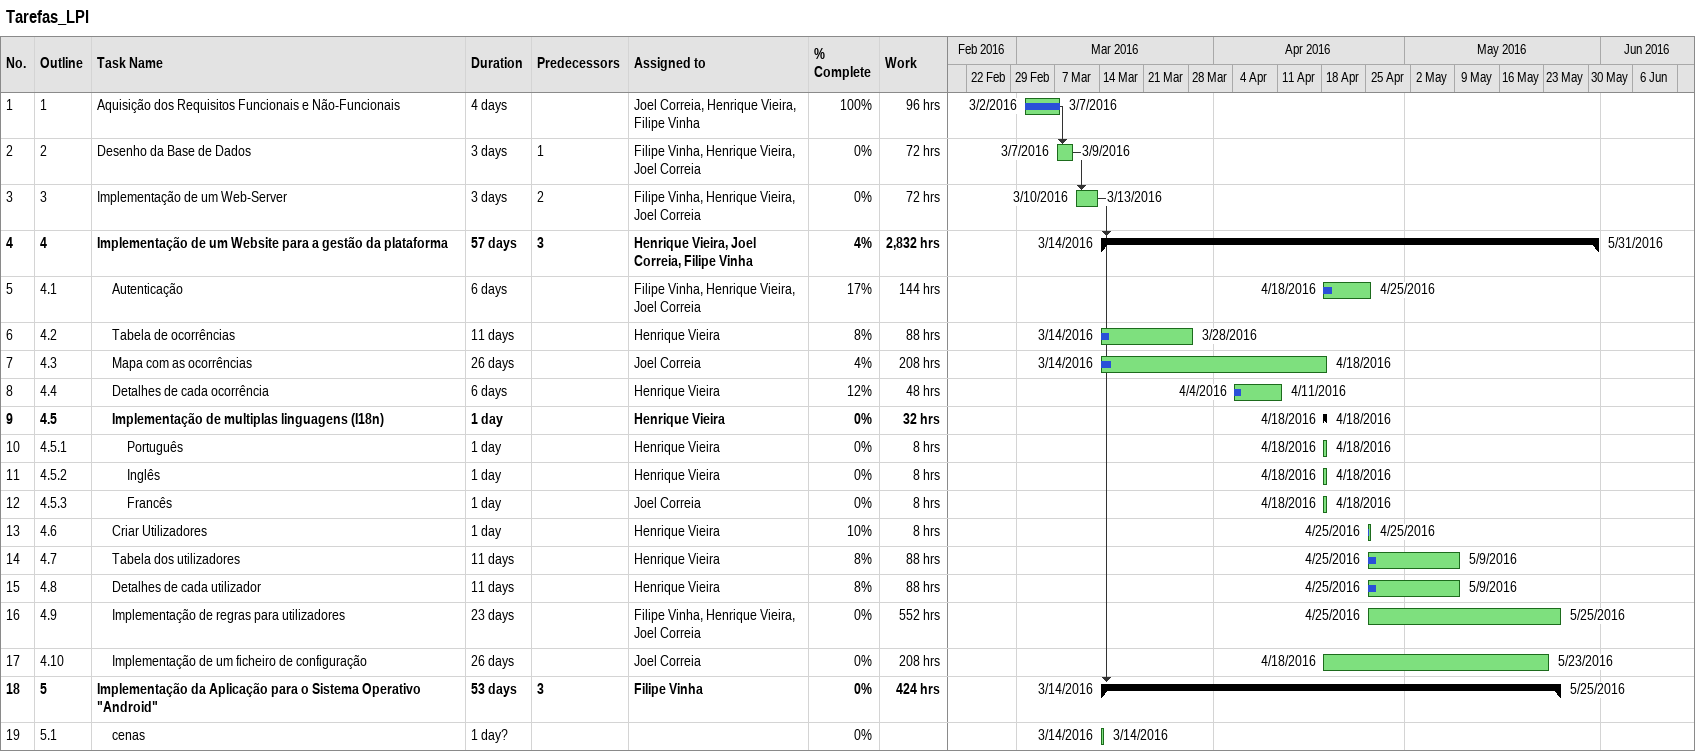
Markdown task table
Tarefas_LPI

| ID | WBS | Task | Duration | Start | Finish | Predecessors | Resources | % complete | Work (h) |
|---|---|---|---|---|---|---|---|---|---|
| 1 | 1 | Aquisição dos Requisitos Funcionais e Não-Funcionais | 4d | 2016-03-02 | 2016-03-07 |  | Joel Correia, Henrique Vieira, Filipe Vinha | 100 | 96 |
| 2 | 2 | Desenho da Base de Dados | 3d | 2016-03-07 | 2016-03-09 | 1 | Filipe Vinha, Henrique Vieira, Joel Correia | 0 | 72 |
| 3 | 3 | Implementação de um Web-Server | 3d | 2016-03-10 | 2016-03-13 | 2 | Filipe Vinha, Henrique Vieira, Joel Correia | 0 | 72 |
| 4 | 4 | **Implementação de um Website para a gestão da plataforma** | 57d | 2016-03-14 | 2016-05-31 | 3 | Henrique Vieira, Joel Correia, Filipe Vinha | 4 | 2832 |
| 5 | 4.1 | Autenticação | 6d | 2016-04-18 | 2016-04-25 |  | Filipe Vinha, Henrique Vieira, Joel Correia | 17 | 144 |
| 6 | 4.2 | Tabela de ocorrências | 11d | 2016-03-14 | 2016-03-28 |  | Henrique Vieira | 8 | 88 |
| 7 | 4.3 | Mapa com as ocorrências | 26d | 2016-03-14 | 2016-04-18 |  | Joel Correia | 4 | 208 |
| 8 | 4.4 | Detalhes de cada ocorrência | 6d | 2016-04-04 | 2016-04-11 |  | Henrique Vieira | 12 | 48 |
| 9 | 4.5 | **Implementação de multiplas linguagens (I18n)** | 1d | 2016-04-18 | 2016-04-18 |  | Henrique Vieira | 0 | 32 |
| 10 | 4.5.1 | Português | 1d | 2016-04-18 | 2016-04-18 |  | Henrique Vieira | 0 | 8 |
| 11 | 4.5.2 | Inglês | 1d | 2016-04-18 | 2016-04-18 |  | Henrique Vieira | 0 | 8 |
| 12 | 4.5.3 | Francês | 1d | 2016-04-18 | 2016-04-18 |  | Joel Correia | 0 | 8 |
| 13 | 4.6 | Criar Utilizadores | 1d | 2016-04-25 | 2016-04-25 |  | Henrique Vieira | 10 | 8 |
| 14 | 4.7 | Tabela dos utilizadores | 11d | 2016-04-25 | 2016-05-09 |  | Henrique Vieira | 8 | 88 |
| 15 | 4.8 | Detalhes de cada utilizador | 11d | 2016-04-25 | 2016-05-09 |  | Henrique Vieira | 8 | 88 |
| 16 | 4.9 | Implementação de regras para utilizadores | 23d | 2016-04-25 | 2016-05-25 |  | Filipe Vinha, Henrique Vieira, Joel Correia | 0 | 552 |
| 17 | 4.10 | Implementação de um ficheiro de configuração | 26d | 2016-04-18 | 2016-05-23 |  | Joel Correia | 0 | 208 |
| 18 | 5 | **Implementação da Aplicação para o Sistema Operativo "Android"** | 53d | 2016-03-14 | 2016-05-25 | 3 | Filipe Vinha | 0 | 424 |
| 19 | 5.1 | cenas | 1d? | 2016-03-14 | 2016-03-14 |  |  | 0 |  |
